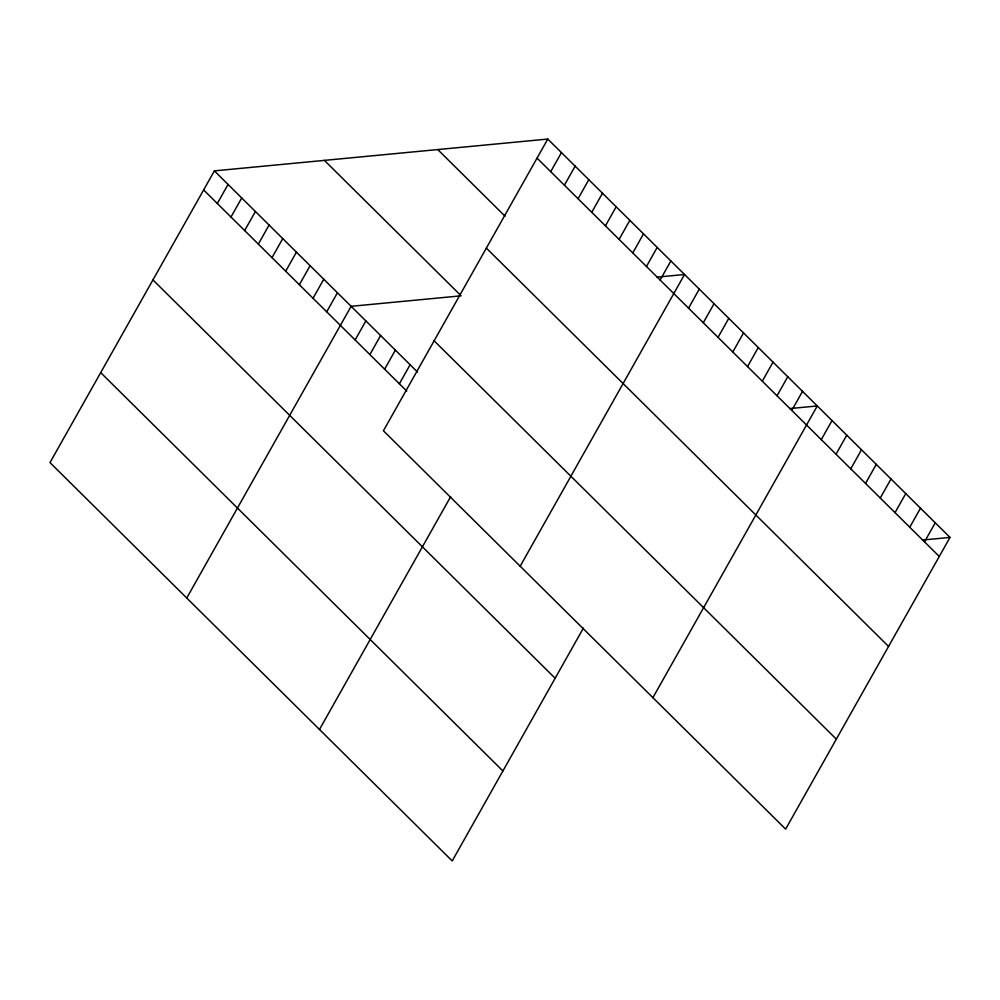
<?xml version="1.0" encoding="UTF-8"?>
<svg xmlns="http://www.w3.org/2000/svg" width="1000" height="1000" viewBox="0 0 1000 1000"><rect width="100%" height="100%" fill="white"/><g stroke="black" fill="none" stroke-linecap="round" stroke-linejoin="round"><path stroke-width="1.5" d="M547.788 139.062L383.425 430.775L785.625 829.125L950 537.413L547.788 139.062L214.375 170.875L50 462.587L452.212 860.938L583.387 628.125M217.312 203.475L228.05 184.425M230.987 217.025L241.725 197.963M244.662 230.562L255.4 211.513M258.337 244.112L269.075 225.05M272.013 257.65L282.75 238.6M285.688 271.2L296.425 252.138M299.363 284.738L310.1 265.688M313.038 298.288L323.775 279.225M326.712 311.825L337.45 292.775M186.75 598.025L351.125 306.312L461.15 295.825M355.125 339.975L365.863 320.925M369.875 354.588L380.613 335.525M384.625 369.188L395.363 350.138M399.375 383.8L410.112 364.738M550.725 171.663L561.462 152.613M564.4 185.212L575.138 166.15M578.075 198.75L588.812 179.7M591.75 212.3L602.487 193.238M319.475 729.475L450.662 496.675M605.425 225.837L616.163 206.788M619.1 239.387L629.837 220.325M632.775 252.925L643.512 233.875M646.45 266.475L657.188 247.413M660.125 280.012L670.863 260.963M520.175 566.213L684.538 274.5L657.038 277.125M688.55 308.163L699.287 289.113M703.3 322.775L714.038 303.712M718.05 337.375L728.787 318.325M732.8 351.987L743.538 332.925M747.537 366.587L758.275 347.537M762.288 381.2L773.025 362.137M777.038 395.8L787.775 376.75M791.787 410.412L802.525 391.35M652.9 697.663L817.275 405.962L789.762 408.587M821.275 439.625L832.025 420.562M836.025 454.225L846.762 435.163M850.775 468.825L861.513 449.775M865.525 483.438L876.263 464.375M880.275 498.038L891.012 478.988M895.025 512.65L905.763 493.587M909.762 527.25L920.5 508.2M924.513 541.862L935.25 522.8M922.487 540.037L950 537.413M537.05 158.125L939.262 556.462M437.762 149.562L505.087 216.238M486.35 248.1L888.562 646.438M324.4 160.387L460.1 294.775M434.125 340.8L836.325 739.137M214.375 170.875L417.488 372.038M203.637 189.938L406.75 391.1M152.938 279.913L555.138 678.25M100.7 372.612L502.912 770.962"/></g></svg>
